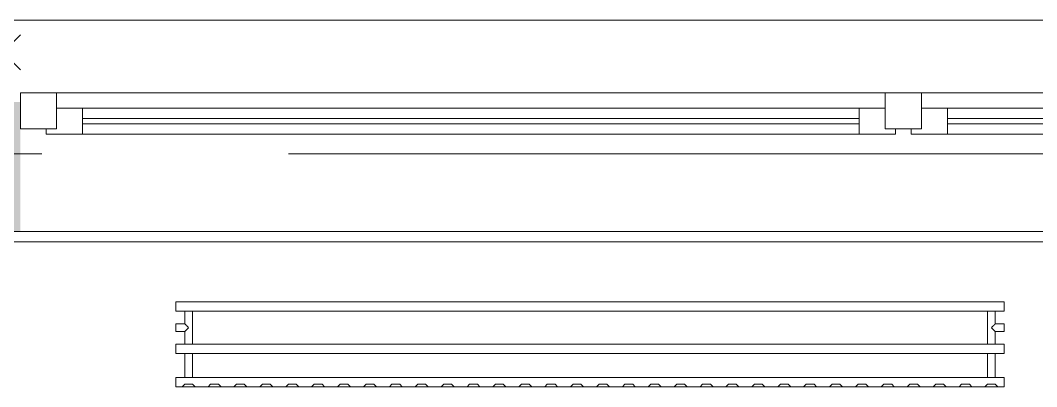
# Model space of a CAD drawing. Header units: millimetres. Extents: x 2623 to 210903, y -8553 to 29000.
# Drawn here: x 37446 to 39408, y 20850 to 21558 of the extents above; entities that cross this region are included whole.
import ezdxf

# ---------------------------------------------------------------- set-up
doc = ezdxf.new("R2010")
doc.units = ezdxf.units.MM
doc.linetypes.add('Осевая', pattern=[3175, 635, -476.25, 1587.5, -476.25])
doc.layers.add('A-FLOR-1', color=7, linetype='Continuous', lineweight=9, true_color=0xaaaaaa)
doc.layers.add('M-EQPM-1', color=7, linetype='Continuous', lineweight=9, true_color=0xaaaaaa)
for name, color, linetype, lineweight in [('A-GLAZ', 7, 'Continuous', 9), ('A-WALL', 7, 'Continuous', 9), ('I-WALL', 7, 'Continuous', 9), ('Оси-2', 7, 'Осевая', 9)]:
    doc.layers.add(name, color=color, linetype=linetype, lineweight=lineweight)

# ---------------------------------------------------------------- blocks, each defined once
blk = doc.blocks.new('120_Окно_СКБ_2Ст_Фрамуга сверху - 120_Окно_СКБ_2Ст_2300х2500_h_ ДОО-19727959-План монтажа стен и перегородок 3 этажа в осях 23-33')
at = {"layer": 'A-GLAZ'}
for p, q in [((-1150, -127), (-1150, -57)), ((-1150, -57), (-1080, -57)), ((1150, -57), (-1150, -57)), ((-1080, -57), (-1080, -127)), ((-1080, -57), (1080, -57)), ((520, -127), (520, -57)), ((520, -57), (590, -57)), ((590, -57), (590, -127)), ((1080, -127), (1080, -57)), ((1080, -57), (1150, -57)), ((1150, -57), (1150, -127)), ((520, -87), (-1080, -87)), ((-1080, -87), (-1080, -127)), ((-1030, -137), (-1030, -87)), ((470, -137), (470, -87)), ((520, -127), (520, -87)), ((1080, -87), (590, -87)), ((590, -87), (590, -127)), ((640, -137), (640, -87)), ((1030, -137), (1030, -87)), ((1080, -127), (1080, -87)), ((-1030, -107), (470, -107)), ((470, -117), (-1030, -117)), ((640, -107), (1030, -107)), ((1030, -117), (640, -117)), ((-1080, -127), (-1150, -127)), ((-1150, -127), (-1100, -127)), ((-1080, -127), (-1100, -127)), ((-1100, -127), (-1100, -137)), ((-1100, -137), (540, -137)), ((540, -137), (-1100, -137)), ((590, -127), (520, -127)), ((540, -127), (520, -127)), ((540, -127), (570, -127)), ((540, -127), (570, -127)), ((540, -137), (540, -127)), ((590, -127), (570, -127)), ((570, -127), (570, -137)), ((570, -137), (1100, -137)), ((1100, -137), (570, -137)), ((1150, -127), (1080, -127)), ((1100, -127), (1080, -127)), ((1100, -127), (1150, -127)), ((1100, -137), (1100, -127))]:
    blk.add_line(p, q, dxfattribs=at)
blk = doc.blocks.new('radiator_prado_classic_z_tip_30_po exemplyaru - Classic Z Тип 30-300-31137165-План монтажа стен и перегородок 3 этажа в осях 23-33')
at = {"layer": 'M-EQPM-1'}
for p, q in [((0, 228), (0, 210)), ((1600, 228), (0, 228)), ((0, 210), (0, 228)), ((0, 228), (12.5, 228)), ((12.5, 228), (37.5, 228)), ((37.5, 228), (12.5, 228)), ((12.5, 228), (37.5, 228)), ((12.5, 228), (17.5, 223)), ((12.5, 228), (17.5, 223)), ((32.5, 223), (17.5, 223)), ((17.5, 223), (32.5, 223)), ((32.5, 223), (37.5, 228)), ((37.5, 228), (32.5, 223)), ((37.5, 228), (62.5, 228)), ((62.5, 228), (87.5, 228)), ((87.5, 228), (62.5, 228)), ((62.5, 228), (87.5, 228)), ((62.5, 228), (67.5, 223)), ((62.5, 228), (67.5, 223)), ((82.5, 223), (67.5, 223)), ((67.5, 223), (82.5, 223)), ((82.5, 223), (87.5, 228)), ((87.5, 228), (82.5, 223)), ((87.5, 228), (112.5, 228)), ((112.5, 228), (137.5, 228)), ((137.5, 228), (112.5, 228)), ((112.5, 228), (137.5, 228)), ((112.5, 228), (117.5, 223)), ((112.5, 228), (117.5, 223)), ((132.5, 223), (117.5, 223)), ((117.5, 223), (132.5, 223)), ((132.5, 223), (137.5, 228)), ((137.5, 228), (132.5, 223)), ((137.5, 228), (162.5, 228)), ((162.5, 228), (187.5, 228)), ((187.5, 228), (162.5, 228)), ((162.5, 228), (187.5, 228)), ((162.5, 228), (167.5, 223)), ((162.5, 228), (167.5, 223)), ((182.5, 223), (167.5, 223)), ((167.5, 223), (182.5, 223)), ((182.5, 223), (187.5, 228)), ((187.5, 228), (182.5, 223)), ((187.5, 228), (212.5, 228)), ((212.5, 228), (237.5, 228)), ((237.5, 228), (212.5, 228)), ((212.5, 228), (237.5, 228)), ((212.5, 228), (217.5, 223)), ((212.5, 228), (217.5, 223)), ((232.5, 223), (217.5, 223)), ((217.5, 223), (232.5, 223)), ((232.5, 223), (237.5, 228)), ((237.5, 228), (232.5, 223)), ((237.5, 228), (262.5, 228)), ((262.5, 228), (287.5, 228)), ((287.5, 228), (262.5, 228)), ((262.5, 228), (287.5, 228)), ((262.5, 228), (267.5, 223)), ((262.5, 228), (267.5, 223)), ((282.5, 223), (267.5, 223)), ((267.5, 223), (282.5, 223)), ((282.5, 223), (287.5, 228)), ((287.5, 228), (282.5, 223)), ((287.5, 228), (312.5, 228)), ((312.5, 228), (337.5, 228)), ((337.5, 228), (312.5, 228)), ((312.5, 228), (337.5, 228)), ((312.5, 228), (317.5, 223)), ((312.5, 228), (317.5, 223)), ((332.5, 223), (317.5, 223)), ((317.5, 223), (332.5, 223)), ((332.5, 223), (337.5, 228)), ((337.5, 228), (332.5, 223)), ((337.5, 228), (362.5, 228)), ((362.5, 228), (387.5, 228)), ((387.5, 228), (362.5, 228)), ((362.5, 228), (387.5, 228)), ((362.5, 228), (367.5, 223)), ((362.5, 228), (367.5, 223)), ((382.5, 223), (367.5, 223)), ((367.5, 223), (382.5, 223)), ((382.5, 223), (387.5, 228)), ((387.5, 228), (382.5, 223)), ((387.5, 228), (412.5, 228)), ((412.5, 228), (437.5, 228)), ((437.5, 228), (412.5, 228)), ((412.5, 228), (437.5, 228)), ((412.5, 228), (417.5, 223)), ((412.5, 228), (417.5, 223)), ((432.5, 223), (417.5, 223)), ((417.5, 223), (432.5, 223)), ((432.5, 223), (437.5, 228)), ((437.5, 228), (432.5, 223)), ((437.5, 228), (462.5, 228)), ((462.5, 228), (487.5, 228)), ((487.5, 228), (462.5, 228)), ((462.5, 228), (487.5, 228)), ((462.5, 228), (467.5, 223)), ((462.5, 228), (467.5, 223)), ((482.5, 223), (467.5, 223)), ((467.5, 223), (482.5, 223)), ((482.5, 223), (487.5, 228)), ((487.5, 228), (482.5, 223)), ((487.5, 228), (512.5, 228)), ((512.5, 228), (537.5, 228)), ((537.5, 228), (512.5, 228)), ((512.5, 228), (537.5, 228)), ((512.5, 228), (517.5, 223)), ((512.5, 228), (517.5, 223)), ((532.5, 223), (517.5, 223)), ((517.5, 223), (532.5, 223)), ((532.5, 223), (537.5, 228)), ((537.5, 228), (532.5, 223)), ((537.5, 228), (562.5, 228)), ((562.5, 228), (587.5, 228)), ((587.5, 228), (562.5, 228)), ((562.5, 228), (587.5, 228)), ((562.5, 228), (567.5, 223)), ((562.5, 228), (567.5, 223)), ((582.5, 223), (567.5, 223)), ((567.5, 223), (582.5, 223)), ((582.5, 223), (587.5, 228)), ((587.5, 228), (582.5, 223)), ((587.5, 228), (612.5, 228)), ((612.5, 228), (637.5, 228)), ((637.5, 228), (612.5, 228)), ((612.5, 228), (637.5, 228)), ((612.5, 228), (617.5, 223)), ((612.5, 228), (617.5, 223)), ((632.5, 223), (617.5, 223)), ((617.5, 223), (632.5, 223)), ((632.5, 223), (637.5, 228)), ((637.5, 228), (632.5, 223)), ((637.5, 228), (662.5, 228)), ((662.5, 228), (687.5, 228)), ((687.5, 228), (662.5, 228)), ((662.5, 228), (687.5, 228)), ((662.5, 228), (667.5, 223)), ((662.5, 228), (667.5, 223)), ((682.5, 223), (667.5, 223)), ((667.5, 223), (682.5, 223)), ((682.5, 223), (687.5, 228)), ((687.5, 228), (682.5, 223)), ((687.5, 228), (712.5, 228)), ((712.5, 228), (737.5, 228)), ((737.5, 228), (712.5, 228)), ((712.5, 228), (737.5, 228)), ((712.5, 228), (717.5, 223)), ((712.5, 228), (717.5, 223)), ((732.5, 223), (717.5, 223)), ((717.5, 223), (732.5, 223)), ((732.5, 223), (737.5, 228)), ((737.5, 228), (732.5, 223)), ((737.5, 228), (762.5, 228)), ((762.5, 228), (787.5, 228)), ((787.5, 228), (762.5, 228)), ((762.5, 228), (787.5, 228)), ((762.5, 228), (767.5, 223)), ((762.5, 228), (767.5, 223)), ((782.5, 223), (767.5, 223)), ((767.5, 223), (782.5, 223)), ((782.5, 223), (787.5, 228)), ((787.5, 228), (782.5, 223)), ((787.5, 228), (812.5, 228)), ((812.5, 228), (837.5, 228)), ((837.5, 228), (812.5, 228)), ((812.5, 228), (837.5, 228)), ((812.5, 228), (817.5, 223)), ((812.5, 228), (817.5, 223)), ((832.5, 223), (817.5, 223)), ((817.5, 223), (832.5, 223)), ((832.5, 223), (837.5, 228)), ((837.5, 228), (832.5, 223)), ((837.5, 228), (862.5, 228)), ((862.5, 228), (887.5, 228)), ((887.5, 228), (862.5, 228)), ((862.5, 228), (887.5, 228)), ((862.5, 228), (867.5, 223)), ((862.5, 228), (867.5, 223)), ((882.5, 223), (867.5, 223)), ((867.5, 223), (882.5, 223)), ((882.5, 223), (887.5, 228)), ((887.5, 228), (882.5, 223)), ((887.5, 228), (912.5, 228)), ((912.5, 228), (937.5, 228)), ((937.5, 228), (912.5, 228)), ((912.5, 228), (937.5, 228)), ((912.5, 228), (917.5, 223)), ((912.5, 228), (917.5, 223)), ((932.5, 223), (917.5, 223)), ((917.5, 223), (932.5, 223)), ((932.5, 223), (937.5, 228)), ((937.5, 228), (932.5, 223)), ((937.5, 228), (962.5, 228)), ((962.5, 228), (987.5, 228)), ((987.5, 228), (962.5, 228)), ((962.5, 228), (987.5, 228)), ((962.5, 228), (967.5, 223)), ((962.5, 228), (967.5, 223)), ((982.5, 223), (967.5, 223)), ((967.5, 223), (982.5, 223)), ((982.5, 223), (987.5, 228)), ((987.5, 228), (982.5, 223)), ((987.5, 228), (1012.5, 228)), ((1012.5, 228), (1037.5, 228)), ((1037.5, 228), (1012.5, 228)), ((1012.5, 228), (1037.5, 228)), ((1012.5, 228), (1017.5, 223)), ((1012.5, 228), (1017.5, 223)), ((1032.5, 223), (1017.5, 223)), ((1017.5, 223), (1032.5, 223)), ((1032.5, 223), (1037.5, 228)), ((1037.5, 228), (1032.5, 223)), ((1037.5, 228), (1062.5, 228)), ((1062.5, 228), (1087.5, 228)), ((1087.5, 228), (1062.5, 228)), ((1062.5, 228), (1087.5, 228)), ((1062.5, 228), (1067.5, 223)), ((1062.5, 228), (1067.5, 223)), ((1082.5, 223), (1067.5, 223)), ((1067.5, 223), (1082.5, 223)), ((1082.5, 223), (1087.5, 228)), ((1087.5, 228), (1082.5, 223)), ((1087.5, 228), (1112.5, 228)), ((1112.5, 228), (1137.5, 228)), ((1137.5, 228), (1112.5, 228)), ((1112.5, 228), (1137.5, 228)), ((1112.5, 228), (1117.5, 223)), ((1112.5, 228), (1117.5, 223)), ((1132.5, 223), (1117.5, 223)), ((1117.5, 223), (1132.5, 223)), ((1132.5, 223), (1137.5, 228)), ((1137.5, 228), (1132.5, 223)), ((1137.5, 228), (1162.5, 228)), ((1162.5, 228), (1187.5, 228)), ((1187.5, 228), (1162.5, 228)), ((1162.5, 228), (1187.5, 228)), ((1162.5, 228), (1167.5, 223)), ((1162.5, 228), (1167.5, 223)), ((1182.5, 223), (1167.5, 223)), ((1167.5, 223), (1182.5, 223)), ((1182.5, 223), (1187.5, 228)), ((1187.5, 228), (1182.5, 223)), ((1187.5, 228), (1212.5, 228)), ((1212.5, 228), (1237.5, 228)), ((1237.5, 228), (1212.5, 228)), ((1212.5, 228), (1237.5, 228)), ((1212.5, 228), (1217.5, 223)), ((1212.5, 228), (1217.5, 223)), ((1232.5, 223), (1217.5, 223)), ((1217.5, 223), (1232.5, 223)), ((1232.5, 223), (1237.5, 228)), ((1237.5, 228), (1232.5, 223)), ((1237.5, 228), (1262.5, 228)), ((1262.5, 228), (1287.5, 228)), ((1287.5, 228), (1262.5, 228)), ((1262.5, 228), (1287.5, 228)), ((1262.5, 228), (1267.5, 223)), ((1262.5, 228), (1267.5, 223)), ((1282.5, 223), (1267.5, 223)), ((1267.5, 223), (1282.5, 223)), ((1282.5, 223), (1287.5, 228)), ((1287.5, 228), (1282.5, 223)), ((1287.5, 228), (1312.5, 228)), ((1312.5, 228), (1337.5, 228)), ((1337.5, 228), (1312.5, 228)), ((1312.5, 228), (1337.5, 228)), ((1312.5, 228), (1317.5, 223)), ((1312.5, 228), (1317.5, 223)), ((1332.5, 223), (1317.5, 223)), ((1317.5, 223), (1332.5, 223)), ((1332.5, 223), (1337.5, 228)), ((1337.5, 228), (1332.5, 223)), ((1337.5, 228), (1362.5, 228)), ((1362.5, 228), (1387.5, 228)), ((1387.5, 228), (1362.5, 228)), ((1362.5, 228), (1387.5, 228)), ((1362.5, 228), (1367.5, 223)), ((1362.5, 228), (1367.5, 223)), ((1382.5, 223), (1367.5, 223)), ((1367.5, 223), (1382.5, 223)), ((1382.5, 223), (1387.5, 228)), ((1387.5, 228), (1382.5, 223)), ((1387.5, 228), (1412.5, 228)), ((1412.5, 228), (1437.5, 228)), ((1437.5, 228), (1412.5, 228)), ((1412.5, 228), (1437.5, 228)), ((1412.5, 228), (1417.5, 223)), ((1412.5, 228), (1417.5, 223)), ((1432.5, 223), (1417.5, 223)), ((1417.5, 223), (1432.5, 223)), ((1432.5, 223), (1437.5, 228)), ((1437.5, 228), (1432.5, 223)), ((1437.5, 228), (1462.5, 228)), ((1462.5, 228), (1487.5, 228)), ((1487.5, 228), (1462.5, 228)), ((1462.5, 228), (1487.5, 228)), ((1462.5, 228), (1467.5, 223)), ((1462.5, 228), (1467.5, 223)), ((1482.5, 223), (1467.5, 223)), ((1467.5, 223), (1482.5, 223)), ((1482.5, 223), (1487.5, 228)), ((1487.5, 228), (1482.5, 223)), ((1487.5, 228), (1512.5, 228)), ((1512.5, 228), (1537.5, 228)), ((1537.5, 228), (1512.5, 228)), ((1512.5, 228), (1537.5, 228)), ((1512.5, 228), (1517.5, 223)), ((1512.5, 228), (1517.5, 223)), ((1532.5, 223), (1517.5, 223)), ((1517.5, 223), (1532.5, 223)), ((1532.5, 223), (1537.5, 228)), ((1537.5, 228), (1532.5, 223)), ((1537.5, 228), (1562.5, 228)), ((1562.5, 228), (1587.5, 228)), ((1587.5, 228), (1562.5, 228)), ((1562.5, 228), (1587.5, 228)), ((1562.5, 228), (1567.5, 223)), ((1562.5, 228), (1567.5, 223)), ((1582.5, 223), (1567.5, 223)), ((1567.5, 223), (1582.5, 223)), ((1582.5, 223), (1587.5, 228)), ((1587.5, 228), (1582.5, 223)), ((1587.5, 228), (1600, 228)), ((1600, 210), (1600, 228)), ((1600, 228), (1600, 210)), ((0, 210), (1600, 210)), ((17.5, 210), (0, 210)), ((17.5, 210), (17.5, 164)), ((17.5, 210), (17.5, 164)), ((32.5, 210), (17.5, 210)), ((17.5, 210), (26.9, 210)), ((17.8, 210), (17.5, 210)), ((17.5, 210), (32.5, 210)), ((18.5, 210), (17.8, 210)), ((19.7, 210), (18.5, 210)), ((31.5, 210), (18.5, 210)), ((21.3, 210), (19.7, 210)), ((23.1, 210), (21.3, 210)), ((25, 210), (23.1, 210)), ((32.2, 210), (25, 210)), ((26.9, 210), (32.5, 210)), ((32.5, 210), (32.2, 210)), ((32.5, 164), (32.5, 210)), ((32.5, 164), (32.5, 210)), ((1567.5, 210), (32.5, 210)), ((1567.5, 210), (1567.5, 164)), ((1567.5, 210), (1567.5, 164)), ((1576.9, 210), (1567.5, 210)), ((1567.5, 210), (1578.7, 210)), ((1582.5, 210), (1567.5, 210)), ((1567.5, 210), (1581.5, 210)), ((1581.5, 210), (1568.5, 210)), ((1582.5, 210), (1576.9, 210)), ((1578.7, 210), (1580.3, 210)), ((1580.3, 210), (1581.5, 210)), ((1581.5, 210), (1582.2, 210)), ((1581.5, 210), (1582.5, 210)), ((1582.2, 210), (1582.5, 210)), ((1582.5, 164), (1582.5, 210)), ((1582.5, 164), (1582.5, 210)), ((1600, 210), (1582.5, 210)), ((1600, 164), (0, 164)), ((0, 164), (0, 146)), ((0, 146), (0, 164)), ((0, 164), (17.5, 164)), ((32.5, 164), (17.5, 164)), ((17.5, 164), (32.5, 164)), ((32.5, 164), (17.5, 164)), ((17.5, 164), (32.5, 164)), ((18.5, 164), (31.5, 164)), ((32.5, 164), (1567.5, 164)), ((1582.2, 164), (1567.5, 164)), ((1567.5, 164), (1567.8, 164)), ((1582.5, 164), (1567.5, 164)), ((1567.5, 164), (1582.5, 164)), ((1567.8, 164), (1568.5, 164)), ((1568.5, 164), (1569.7, 164)), ((1568.5, 164), (1581.5, 164)), ((1569.7, 164), (1571.2, 164)), ((1571.2, 164), (1573.1, 164)), ((1573.1, 164), (1582.5, 164)), ((1582.5, 164), (1582.2, 164)), ((1582.5, 164), (1600, 164)), ((1600, 146), (1600, 164)), ((1600, 164), (1600, 146)), ((0, 146), (1600, 146)), ((17.5, 146), (0, 146)), ((17.5, 146), (17.5, 121.5)), ((17.5, 146), (17.5, 121.5)), ((17.5, 146), (32.5, 146)), ((26.9, 146), (17.5, 146)), ((17.5, 146), (17.8, 146)), ((32.5, 146), (17.5, 146)), ((17.8, 146), (18.5, 146)), ((18.5, 146), (19.7, 146)), ((31.5, 146), (18.5, 146)), ((19.7, 146), (30.3, 146)), ((32.5, 146), (26.9, 146)), ((30.3, 146), (32.5, 146)), ((32.5, 82), (32.5, 146)), ((32.5, 82), (32.5, 146)), ((1567.5, 146), (32.5, 146)), ((1567.5, 146), (1567.5, 82)), ((1567.5, 146), (1567.5, 82)), ((1567.5, 146), (1567.8, 146)), ((1567.8, 146), (1567.5, 146)), ((1567.5, 146), (1582.5, 146)), ((1576.9, 146), (1567.5, 146)), ((1567.8, 146), (1576.9, 146)), ((1568.5, 146), (1567.8, 146)), ((1569.7, 146), (1568.5, 146)), ((1581.5, 146), (1568.5, 146)), ((1571.2, 146), (1569.7, 146)), ((1573.1, 146), (1571.2, 146)), ((1575, 146), (1573.1, 146)), ((1576.9, 146), (1575, 146)), ((1576.9, 146), (1582.5, 146)), ((1578.7, 146), (1576.9, 146)), ((1582.5, 146), (1576.9, 146)), ((1580.3, 146), (1578.7, 146)), ((1581.5, 146), (1580.3, 146)), ((1582.2, 146), (1581.5, 146)), ((1582.5, 146), (1582.2, 146)), ((1582.5, 121.5), (1582.5, 146)), ((1582.5, 121.5), (1582.5, 146)), ((1600, 146), (1582.5, 146)), ((17.5, 121.5), (0, 121.5)), ((17.5, 121.5), (0, 121.5)), ((0, 121.5), (0, 121.2)), ((0, 106.5), (0, 121.5)), ((0, 121.2), (0, 106.8)), ((0, 121.2), (0, 120.5)), ((0, 120.5), (0, 121.2)), ((0, 121.2), (0, 121.2)), ((0, 120.5), (0, 119.3)), ((0, 119.3), (0, 120.5)), ((0, 119.3), (0, 117.8)), ((0, 117.8), (0, 119.3)), ((0, 117.8), (0, 114)), ((0, 115.9), (0, 117.8)), ((1600, 121.5), (1582.5, 121.5)), ((1600, 121.5), (1582.5, 121.5)), ((1600, 121.5), (1600, 106.5)), ((1600, 121.2), (1600, 121.5)), ((1600, 121.5), (1600, 121.2)), ((1600, 121.2), (1600, 121.5)), ((1600, 114), (1600, 121.2)), ((1600, 121.2), (1600, 106.8)), ((1600, 119.3), (1600, 121.2)), ((1600, 106.8), (1600, 119.3)), ((0, 114), (0, 115.9)), ((0, 114), (0, 112.1)), ((0, 112.1), (0, 114)), ((0, 112.1), (0, 110.2)), ((0, 110.2), (0, 112.1)), ((0, 110.2), (0, 108.7)), ((0, 108.7), (0, 110.2)), ((0, 108.7), (0, 106.8)), ((0, 106.8), (0, 108.7)), ((0, 106.8), (0, 106.5)), ((0, 106.8), (0, 106.8)), ((0, 106.5), (17.5, 106.5)), ((0, 106.5), (17.5, 106.5)), ((17.5, 106.5), (17.5, 82)), ((17.5, 106.5), (17.5, 82)), ((1582.5, 82), (1582.5, 106.5)), ((1582.5, 106.5), (1600, 106.5)), ((1582.5, 82), (1582.5, 106.5)), ((1582.5, 106.5), (1600, 106.5)), ((1600, 112.1), (1600, 114)), ((1600, 110.2), (1600, 112.1)), ((1600, 106.8), (1600, 110.2)), ((1600, 106.5), (1600, 106.8)), ((1600, 106.8), (1600, 106.5)), ((1600, 106.5), (1600, 106.8)), ((1600, 82), (0, 82)), ((0, 82), (0, 64)), ((0, 64), (0, 82)), ((0, 82), (17.5, 82)), ((32.5, 82), (17.5, 82)), ((17.5, 82), (25, 82)), ((31.5, 82), (17.5, 82)), ((17.5, 82), (32.5, 82)), ((18.5, 82), (31.5, 82)), ((25, 82), (31.5, 82)), ((31.5, 82), (32.5, 82)), ((32.5, 82), (31.5, 82)), ((32.5, 82), (1567.5, 82)), ((1567.8, 82), (1567.5, 82)), ((1567.5, 82), (1567.8, 82)), ((1582.5, 82), (1567.5, 82)), ((1567.5, 82), (1573.1, 82)), ((1568.5, 82), (1567.8, 82)), ((1567.8, 82), (1568.5, 82)), ((1569.7, 82), (1568.5, 82)), ((1568.5, 82), (1569.7, 82)), ((1568.5, 82), (1581.5, 82)), ((1575, 82), (1569.7, 82)), ((1569.7, 82), (1571.2, 82)), ((1571.2, 82), (1573.1, 82)), ((1573.1, 82), (1575, 82)), ((1573.1, 82), (1582.5, 82)), ((1582.5, 82), (1575, 82)), ((1575, 82), (1576.9, 82)), ((1576.9, 82), (1578.7, 82)), ((1578.7, 82), (1580.3, 82)), ((1580.3, 82), (1581.5, 82)), ((1581.5, 82), (1582.2, 82)), ((1582.2, 82), (1582.5, 82)), ((1582.5, 82), (1600, 82)), ((1600, 64), (1600, 82)), ((1600, 82), (1600, 64)), ((1600, 64), (0, 64)), ((0, 64), (1600, 64))]:
    blk.add_line(p, q, dxfattribs=at)
for points, knots in [([(17.8, 121.2), (17.7, 121.3), (17.7, 121.3), (17.5, 121.5), (17.5, 121.5), (17.5, 121.5)], [0.8571429, 0.8571429, 0.8571429, 0.8571429, 0.8928571, 0.9285714, 1, 1, 1, 1]), ([(17.5, 121.5), (17.5, 121.5), (17.5, 121.5), (17.7, 121.3), (17.7, 121.3), (17.8, 121.2)], [0, 0, 0, 0, 0.0714286, 0.1071429, 0.1428571, 0.1428571, 0.1428571, 0.1428571]), ([(17.5, 121.5), (17.5, 121.5), (17.5, 121.5), (17.7, 121.3), (17.7, 121.3), (17.8, 121.2)], [0, 0, 0, 0, 0.0714286, 0.1071429, 0.1428571, 0.1428571, 0.1428571, 0.1428571]), ([(25, 114), (24.5, 114.5), (23.6, 115.4), (22.4, 116.6), (21.6, 117.4), (21.1, 117.9), (20.8, 118.2), (20.5, 118.5), (20.2, 118.8), (19.8, 119.1), (19.6, 119.4), (19.3, 119.7), (19, 120), (18.7, 120.3), (18.5, 120.5), (18.3, 120.7), (18.1, 120.9), (17.9, 121.1), (17.8, 121.2), (17.7, 121.3), (17.5, 121.5), (17.5, 121.5), (17.5, 121.5)], [0, 0, 0, 0, 0.142857, 0.285714, 0.357143, 0.392857, 0.428571, 0.464286, 0.5, 0.535714, 0.571429, 0.607143, 0.642857, 0.678571, 0.714286, 0.75, 0.785714, 0.821429, 0.857143, 0.892857, 0.928571, 1, 1, 1, 1]), ([(17.8, 121.2), (17.8, 121.2), (17.9, 121.1), (18.1, 120.9), (18.3, 120.7), (18.5, 120.5), (18.7, 120.3), (19, 120), (19.3, 119.7), (19.6, 119.4), (19.8, 119.1), (20.3, 118.7), (20.7, 118.3), (21.1, 117.9), (21.6, 117.4), (22.4, 116.6), (23.1, 115.9), (23.6, 115.4)], [0.1428571, 0.1428571, 0.1428571, 0.1428571, 0.1785714, 0.2142857, 0.25, 0.2857143, 0.3214286, 0.3571429, 0.3928571, 0.4285714, 0.4642857, 0.5, 0.5714286, 0.6071429, 0.6428571, 0.7142857, 0.8571429, 0.8571429, 0.8571429, 0.8571429]), ([(19.6, 119.4), (19.7, 119.3), (19.9, 119.2), (20.3, 118.7), (20.6, 118.4), (20.8, 118.2)], [0.4285714, 0.4285714, 0.4285714, 0.4285714, 0.4642857, 0.5, 0.5714286, 0.5714286, 0.5714286, 0.5714286]), ([(22.1, 116.9), (21.9, 117.1), (21.6, 117.4), (21.1, 117.9), (20.9, 118.1), (20.8, 118.2)], [0.2857143, 0.2857143, 0.2857143, 0.2857143, 0.3571429, 0.3928571, 0.4285714, 0.4285714, 0.4285714, 0.4285714]), ([(20.8, 118.2), (20.9, 118.1), (21.1, 117.9), (21.6, 117.4), (21.9, 117.1), (22.1, 116.9)], [0.5714286, 0.5714286, 0.5714286, 0.5714286, 0.6071429, 0.6428571, 0.7142857, 0.7142857, 0.7142857, 0.7142857]), ([(1575, 114), (1575.5, 114.5), (1576.4, 115.4), (1577.6, 116.6), (1578.4, 117.4), (1578.9, 117.9), (1579.2, 118.2), (1579.5, 118.5), (1579.8, 118.8), (1580.1, 119.2), (1580.4, 119.4), (1580.7, 119.7), (1581, 120), (1581.3, 120.3), (1581.5, 120.5), (1581.7, 120.7), (1581.9, 120.9), (1582.1, 121.1), (1582.2, 121.2), (1582.3, 121.3), (1582.5, 121.5), (1582.5, 121.5), (1582.5, 121.5)], [0, 0, 0, 0, 0.142857, 0.285714, 0.357143, 0.392857, 0.428571, 0.464286, 0.5, 0.535714, 0.571429, 0.607143, 0.642857, 0.678571, 0.714286, 0.75, 0.785714, 0.821429, 0.857143, 0.892857, 0.928571, 1, 1, 1, 1]), ([(1582.2, 121.2), (1582.2, 121.2), (1582.1, 121.1), (1581.9, 120.9), (1581.7, 120.7), (1581.5, 120.5), (1581.3, 120.3), (1581, 120), (1580.7, 119.7), (1580.4, 119.4), (1580.1, 119.2), (1579.7, 118.7), (1579.3, 118.3), (1578.9, 117.9), (1578.4, 117.4), (1577.6, 116.6), (1576.9, 115.9), (1576.4, 115.4)], [0.1428571, 0.1428571, 0.1428571, 0.1428571, 0.1785714, 0.2142857, 0.25, 0.2857143, 0.3214286, 0.3571429, 0.3928571, 0.4285714, 0.4642857, 0.5, 0.5714286, 0.6071429, 0.6428571, 0.7142857, 0.8571429, 0.8571429, 0.8571429, 0.8571429]), ([(1582.2, 121.2), (1582.2, 121.2), (1582.1, 121.1), (1581.9, 120.9), (1581.7, 120.7), (1581.5, 120.5), (1581.3, 120.3), (1581, 120), (1580.7, 119.7), (1580.4, 119.4), (1580.1, 119.2), (1579.7, 118.7), (1579.3, 118.3), (1578.9, 117.9), (1578.4, 117.4), (1577.6, 116.6), (1576.9, 115.9), (1576.4, 115.4)], [0.1428571, 0.1428571, 0.1428571, 0.1428571, 0.1785714, 0.2142857, 0.25, 0.2857143, 0.3214286, 0.3571429, 0.3928571, 0.4285714, 0.4642857, 0.5, 0.5714286, 0.6071429, 0.6428571, 0.7142857, 0.8571429, 0.8571429, 0.8571429, 0.8571429]), ([(1576.4, 115.4), (1576.9, 115.9), (1577.6, 116.6), (1578.4, 117.4), (1578.9, 117.9), (1579.2, 118.2), (1579.5, 118.5), (1579.8, 118.8), (1580.1, 119.2), (1580.4, 119.4), (1580.7, 119.7), (1581, 120), (1581.3, 120.3), (1581.5, 120.5), (1581.7, 120.7), (1581.9, 120.9), (1582.1, 121.1), (1582.2, 121.2), (1582.2, 121.2)], [0.1428571, 0.1428571, 0.1428571, 0.1428571, 0.2857143, 0.3571429, 0.3928571, 0.4285714, 0.4642857, 0.5, 0.5357143, 0.5714286, 0.6071429, 0.6428571, 0.6785714, 0.7142857, 0.75, 0.7857143, 0.8214286, 0.8571429, 0.8571429, 0.8571429, 0.8571429]), ([(1582.5, 121.5), (1582.5, 121.5), (1582.5, 121.5), (1582.3, 121.3), (1582.3, 121.3), (1582.2, 121.2)], [0, 0, 0, 0, 0.0714286, 0.1071429, 0.1428571, 0.1428571, 0.1428571, 0.1428571]), ([(1582.5, 121.5), (1582.5, 121.5), (1582.5, 121.5), (1582.3, 121.3), (1582.3, 121.3), (1582.2, 121.2)], [0, 0, 0, 0, 0.0714286, 0.1071429, 0.1428571, 0.1428571, 0.1428571, 0.1428571]), ([(1582.2, 121.2), (1582.3, 121.3), (1582.3, 121.3), (1582.5, 121.5), (1582.5, 121.5), (1582.5, 121.5)], [0.8571429, 0.8571429, 0.8571429, 0.8571429, 0.8928571, 0.9285714, 1, 1, 1, 1]), ([(17.5, 106.5), (17.5, 106.5), (17.5, 106.5), (17.7, 106.7), (17.8, 106.8), (17.9, 106.9), (18.1, 107.1), (18.3, 107.3), (18.5, 107.5), (18.7, 107.7), (19, 108), (19.3, 108.3), (19.6, 108.6), (19.8, 108.9), (20.3, 109.3), (20.7, 109.7), (21.1, 110.1), (21.6, 110.6), (22.4, 111.4), (23.6, 112.6), (24.5, 113.5), (25, 114)], [0, 0, 0, 0, 0.071429, 0.107143, 0.142857, 0.178571, 0.214286, 0.25, 0.285714, 0.321429, 0.357143, 0.392857, 0.428571, 0.464286, 0.5, 0.571429, 0.607143, 0.642857, 0.714286, 0.857143, 1, 1, 1, 1]), ([(17.5, 106.5), (17.5, 106.5), (17.5, 106.5), (17.7, 106.7), (17.7, 106.7), (17.8, 106.8)], [0, 0, 0, 0, 0.0714286, 0.1071429, 0.1428571, 0.1428571, 0.1428571, 0.1428571]), ([(17.8, 106.8), (17.7, 106.7), (17.7, 106.7), (17.5, 106.5), (17.5, 106.5), (17.5, 106.5)], [0.8571429, 0.8571429, 0.8571429, 0.8571429, 0.8928571, 0.9285714, 1, 1, 1, 1]), ([(17.8, 106.8), (17.7, 106.7), (17.7, 106.7), (17.5, 106.5), (17.5, 106.5), (17.5, 106.5)], [0.8571429, 0.8571429, 0.8571429, 0.8571429, 0.8928571, 0.9285714, 1, 1, 1, 1]), ([(22.1, 111.1), (21.9, 110.9), (21.6, 110.6), (21.1, 110.1), (20.8, 109.8), (20.5, 109.5), (20.2, 109.2), (19.8, 108.9), (19.6, 108.6), (19.3, 108.3), (19, 108), (18.7, 107.7), (18.5, 107.5), (18.3, 107.3), (18.1, 107.1), (17.9, 106.9), (17.8, 106.8), (17.8, 106.8)], [0.2857143, 0.2857143, 0.2857143, 0.2857143, 0.3571429, 0.3928571, 0.4285714, 0.4642857, 0.5, 0.5357143, 0.5714286, 0.6071429, 0.6428571, 0.6785714, 0.7142857, 0.75, 0.7857143, 0.8214286, 0.8571429, 0.8571429, 0.8571429, 0.8571429]), ([(17.8, 106.8), (17.8, 106.8), (17.9, 106.9), (18.1, 107.1), (18.3, 107.3), (18.5, 107.5), (18.7, 107.7), (19, 108), (19.3, 108.3), (19.6, 108.6), (19.9, 108.8), (20.3, 109.3), (20.6, 109.6), (20.8, 109.8)], [0.1428571, 0.1428571, 0.1428571, 0.1428571, 0.1785714, 0.2142857, 0.25, 0.2857143, 0.3214286, 0.3571429, 0.3928571, 0.4285714, 0.4642857, 0.5, 0.5714286, 0.5714286, 0.5714286, 0.5714286]), ([(20.8, 109.8), (20.9, 109.9), (21.1, 110.1), (21.6, 110.6), (21.9, 110.9), (22.1, 111.1)], [0.5714286, 0.5714286, 0.5714286, 0.5714286, 0.6071429, 0.6428571, 0.7142857, 0.7142857, 0.7142857, 0.7142857]), ([(22.1, 111.1), (21.9, 110.9), (21.6, 110.6), (21.1, 110.1), (20.9, 109.9), (20.8, 109.8)], [0.2857143, 0.2857143, 0.2857143, 0.2857143, 0.3571429, 0.3928571, 0.4285714, 0.4285714, 0.4285714, 0.4285714]), ([(1582.5, 106.5), (1582.5, 106.5), (1582.5, 106.5), (1582.3, 106.7), (1582.2, 106.8), (1582.1, 106.9), (1581.9, 107.1), (1581.7, 107.3), (1581.5, 107.5), (1581.3, 107.7), (1581, 108), (1580.7, 108.3), (1580.4, 108.6), (1580.1, 108.8), (1579.7, 109.3), (1579.3, 109.7), (1578.9, 110.1), (1578.4, 110.6), (1577.6, 111.4), (1576.4, 112.6), (1575.5, 113.5), (1575, 114)], [0, 0, 0, 0, 0.071429, 0.107143, 0.142857, 0.178571, 0.214286, 0.25, 0.285714, 0.321429, 0.357143, 0.392857, 0.428571, 0.464286, 0.5, 0.571429, 0.607143, 0.642857, 0.714286, 0.857143, 1, 1, 1, 1]), ([(1577.9, 111.1), (1578.1, 110.9), (1578.4, 110.6), (1578.9, 110.1), (1579.2, 109.8), (1579.5, 109.5), (1579.8, 109.2), (1580.1, 108.8), (1580.4, 108.6), (1580.7, 108.3), (1581, 108), (1581.3, 107.7), (1581.5, 107.5), (1581.7, 107.3), (1581.9, 107.1), (1582.1, 106.9), (1582.2, 106.8), (1582.2, 106.8)], [0.2857143, 0.2857143, 0.2857143, 0.2857143, 0.3571429, 0.3928571, 0.4285714, 0.4642857, 0.5, 0.5357143, 0.5714286, 0.6071429, 0.6428571, 0.6785714, 0.7142857, 0.75, 0.7857143, 0.8214286, 0.8571429, 0.8571429, 0.8571429, 0.8571429]), ([(1577.9, 111.1), (1578.1, 110.9), (1578.4, 110.6), (1578.9, 110.1), (1579.2, 109.8), (1579.5, 109.5), (1579.8, 109.2), (1580.1, 108.8), (1580.4, 108.6), (1580.7, 108.3), (1581, 108), (1581.3, 107.7), (1581.5, 107.5), (1581.7, 107.3), (1581.9, 107.1), (1582.1, 106.9), (1582.2, 106.8), (1582.2, 106.8)], [0.2857143, 0.2857143, 0.2857143, 0.2857143, 0.3571429, 0.3928571, 0.4285714, 0.4642857, 0.5, 0.5357143, 0.5714286, 0.6071429, 0.6428571, 0.6785714, 0.7142857, 0.75, 0.7857143, 0.8214286, 0.8571429, 0.8571429, 0.8571429, 0.8571429]), ([(1579.2, 109.8), (1579.1, 109.9), (1578.9, 110.1), (1578.4, 110.6), (1578.1, 110.9), (1577.9, 111.1)], [0.5714286, 0.5714286, 0.5714286, 0.5714286, 0.6071429, 0.6428571, 0.7142857, 0.7142857, 0.7142857, 0.7142857]), ([(1582.2, 106.8), (1582.2, 106.8), (1582.1, 106.9), (1581.9, 107.1), (1581.7, 107.3), (1581.5, 107.5), (1581.3, 107.7), (1581, 108), (1580.7, 108.3), (1580.4, 108.6), (1580.1, 108.8), (1579.7, 109.3), (1579.4, 109.6), (1579.2, 109.8)], [0.1428571, 0.1428571, 0.1428571, 0.1428571, 0.1785714, 0.2142857, 0.25, 0.2857143, 0.3214286, 0.3571429, 0.3928571, 0.4285714, 0.4642857, 0.5, 0.5714286, 0.5714286, 0.5714286, 0.5714286]), ([(1582.2, 106.8), (1582.3, 106.7), (1582.3, 106.7), (1582.5, 106.5), (1582.5, 106.5), (1582.5, 106.5)], [0.8571429, 0.8571429, 0.8571429, 0.8571429, 0.8928571, 0.9285714, 1, 1, 1, 1]), ([(1582.2, 106.8), (1582.3, 106.7), (1582.3, 106.7), (1582.5, 106.5), (1582.5, 106.5), (1582.5, 106.5)], [0.8571429, 0.8571429, 0.8571429, 0.8571429, 0.8928571, 0.9285714, 1, 1, 1, 1]), ([(1582.5, 106.5), (1582.5, 106.5), (1582.5, 106.5), (1582.3, 106.7), (1582.3, 106.7), (1582.2, 106.8)], [0, 0, 0, 0, 0.0714286, 0.1071429, 0.1428571, 0.1428571, 0.1428571, 0.1428571])]:
    blk.add_open_spline(points, degree=3, knots=knots, dxfattribs=at)
for points in [[(20.8, 118.2), (20.7, 118.3), (20.5, 118.5), (20.2, 118.8), (19.9, 119.2), (19.6, 119.4), (19.3, 119.7), (19, 120), (18.7, 120.3), (18.5, 120.5), (18.3, 120.7), (18.1, 120.9), (17.9, 121.1), (17.8, 121.2), (17.8, 121.2)], [(17.8, 121.2), (17.8, 121.2), (17.9, 121.1), (18.1, 120.9), (18.3, 120.7), (18.5, 120.5), (18.7, 120.3), (19, 120), (19.3, 119.7), (19.5, 119.5), (19.6, 119.4)], [(20.8, 109.8), (20.7, 109.7), (20.5, 109.5), (20.2, 109.2), (19.9, 108.8), (19.6, 108.6), (19.3, 108.3), (19, 108), (18.7, 107.7), (18.5, 107.5), (18.3, 107.3), (18.1, 107.1), (17.9, 106.9), (17.8, 106.8), (17.8, 106.8)], [(23.6, 115.4), (23.1, 115.9), (22.6, 116.4), (22.1, 116.9)], [(22.1, 116.9), (22.6, 116.4), (23.1, 115.9), (23.6, 115.4)], [(25, 114), (24.5, 113.5), (23.6, 112.6), (22.6, 111.6), (22.1, 111.1)], [(22.1, 111.1), (22.6, 111.6), (23.1, 112.1), (23.6, 112.6)], [(23.6, 112.6), (23.1, 112.1), (22.6, 111.6), (22.1, 111.1)], [(25, 114), (24.5, 114.5), (24, 115), (23.6, 115.4)], [(23.6, 115.4), (24, 115), (24.5, 114.5), (25, 114)], [(23.6, 115.4), (24, 115), (24.5, 114.5), (25, 114)], [(23.6, 112.6), (24, 113), (24.5, 113.5), (25, 114)], [(25, 114), (24.5, 113.5), (24, 113), (23.6, 112.6)], [(1576.4, 115.4), (1576, 115), (1575.5, 114.5), (1575, 114)], [(1576.4, 115.4), (1576, 115), (1575.5, 114.5), (1575, 114)], [(1575, 114), (1575.5, 114.5), (1576, 115), (1576.4, 115.4)], [(1575, 114), (1575.5, 113.5), (1576, 113), (1576.4, 112.6)], [(1575, 114), (1575.5, 113.5), (1576.4, 112.6), (1577.4, 111.6), (1577.9, 111.1)], [(1577.9, 111.1), (1577.4, 111.6), (1576.4, 112.6), (1575.5, 113.5), (1575, 114)], [(1576.4, 112.6), (1576.9, 112.1), (1577.4, 111.6), (1577.9, 111.1)]]:
    blk.add_open_spline(points, degree=3, dxfattribs=at)

msp = doc.modelspace()

# ---------------------------------------------------------------- hatches: boundary and pattern name
at = {"layer": 'A-WALL'}
h = msp.add_hatch(dxfattribs=at)
h.set_pattern_fill('FP_5', color=256, style=0, pattern_type=2)
h.set_pattern_definition([(45, (-63704.33, 0), (-70.71068, 70.71068), []), (135, (-63704.33, 0), (-70.71068, -70.71068), [])])
h.paths.add_polyline_path([(61375.7, 21400), (61525.7, 21400), (61525.7, 21550), (56445.9, 21550), (56445.9, 21400), (61125.7, 21400)])
h.paths.add_polyline_path([(55545.9, 21400), (55545.9, 21550), (54196.1, 21550), (54196.1, 21400), (55182.3, 21400)])
h.paths.add_polyline_path([(52426.1, 21400), (53296.1, 21400), (53296.1, 21550), (52426.1, 21550)])
h.paths.add_polyline_path([(50996.1, 21400), (50996.1, 21550), (49845.7, 21550), (49845.7, 21400), (50089.6, 21400)])
h.paths.add_polyline_path([(47543.2, 21400), (47545.7, 21400), (47545.7, 21550), (46246.1, 21550), (46246.1, 21400), (47345.7, 21400)])
h.paths.add_polyline_path([(29605.7, 21400), (29605.7, 21550), (29585.7, 21550), (29585.7, 21400)])
h.paths.add_polyline_path([(45346.1, 21400), (45346.1, 21550), (44046.1, 21550), (44046.1, 21400), (44996.9, 21400)])
h.paths.add_polyline_path([(43146.1, 21400), (43146.1, 21550), (41845.9, 21550), (41845.9, 21400), (42450.6, 21400)])
h.paths.add_polyline_path([(40945.9, 21400), (40945.9, 21550), (39745.7, 21550), (39745.7, 21400), (39904.2, 21400)])
h.paths.add_polyline_path([(37357.9, 21400), (37445.7, 21400), (37445.7, 21550), (32905.7, 21550), (32905.7, 21400), (37095.7, 21400)])
at = {"layer": 'I-WALL'}
h = msp.add_hatch(dxfattribs=at)
h.set_pattern_fill('FP_4', color=256, style=0, pattern_type=2)
h.set_pattern_definition([(45, (-63704.33, 0), (-57.024626, 57.024626), []), (45, (-63647.31, 0), (-57.024626, 57.024626), [100.806, -20.161, 3.353, -16.808])])
h.paths.add_polyline_path([(57335.7, 21150), (57335.7, 21400), (57145.7, 21400), (57145.7, 21150)])
h.paths.add_polyline_path([(55500.6, 21150), (55545.9, 21150), (55545.9, 21400), (54196.1, 21400), (54196.1, 21150), (55182.3, 21150)])
h.paths.add_polyline_path([(53296.1, 21150), (53296.1, 21400), (52426.1, 21400), (52426.1, 21150), (53272.5, 21150)])
h.paths.add_polyline_path([(50996.1, 21150), (50996.1, 21400), (49845.7, 21400), (49845.7, 21150), (50726.2, 21150)])
h.paths.add_polyline_path([(46246.1, 21150), (46645.7, 21150), (46645.7, 21400), (46246.1, 21400), (46246.1, 21179.3)])
h.paths.add_polyline_path([(47345.7, 21150), (47545.7, 21150), (47545.7, 21400), (47345.7, 21400), (47345.7, 21275)])
h.paths.add_polyline_path([(45346.1, 21150), (45346.1, 21400), (44046.1, 21400), (44046.1, 21150), (45315.2, 21150)])
h.paths.add_polyline_path([(42450.6, 21150), (43146.1, 21150), (43146.1, 21400), (42345.7, 21400), (42345.7, 21150)])
h.paths.add_polyline_path([(40945.9, 21150), (40945.9, 21400), (39745.7, 21400), (39745.7, 21150), (40859.1, 21150)])
h.paths.add_polyline_path([(37445.7, 21150), (37445.7, 21400), (37095.7, 21400), (37095.7, 21150), (37357.9, 21150)])

# ---------------------------------------------------------------- linework, layer by layer
at = {"layer": 'A-FLOR-1'}
msp.add_line((41825.7, 21130), (37115.7, 21130), dxfattribs=at)
at = {"layer": 'A-WALL'}
msp.add_line((41845.9, 21558), (32905.7, 21558), dxfattribs=at)
at = {"layer": 'I-WALL'}
msp.add_line((41845.7, 21150), (37095.7, 21150), dxfattribs=at)
at = {"layer": 'Оси-2'}
msp.add_line((20977.5, 21300), (58875.7, 21300), dxfattribs=at)

# ---------------------------------------------------------------- block references
at = {"layer": 'A-GLAZ'}
msp.add_blockref('120_Окно_СКБ_2Ст_Фрамуга сверху - 120_Окно_СКБ_2Ст_2300х2500_h_ ДОО-19727959-План монтажа стен и перегородок 3 этажа в осях 23-33', (38595.7, 21475), dxfattribs=at)
at = {"layer": 'M-EQPM-1', "rotation": 180}
msp.add_blockref('radiator_prado_classic_z_tip_30_po exemplyaru - Classic Z Тип 30-300-31137165-План монтажа стен и перегородок 3 этажа в осях 23-33', (39345.7, 21078), dxfattribs=at)

doc.saveas('drawing.dxf')
